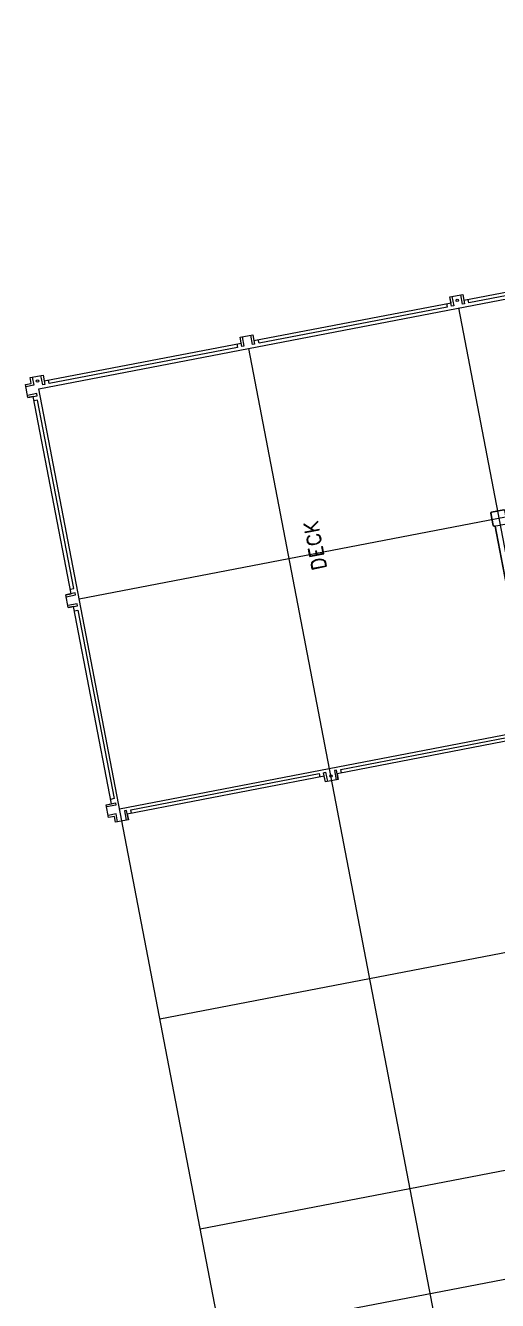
# Model space of a CAD drawing. Header units: inches. Extents: x 69199011 to 69202885, y 27673835 to 27677097.
# Drawn here: x 69199011 to 69199806, y 27674951 to 27677097 of the extents above; entities that cross this region are included whole.
import ezdxf

# ---------------------------------------------------------------- set-up
doc = ezdxf.new("R2010")
doc.units = ezdxf.units.IN
doc.header["$LTSCALE"] = 10
doc.header["$MEASUREMENT"] = 0
for name, color, linetype in [('A-GRID', 1, 'CONTINUOUS'), ('A-IDEN-TEXT', 4, 'CONTINUOUS'), ('A-ROOF', 2, 'CONTINUOUS'), ('A-WALL', 5, 'CONTINUOUS'), ('AREA-GROSS', 1, 'CONTINUOUS')]:
    doc.layers.add(name, color=color, linetype=linetype)
doc.styles.add('TEXT', font='ROMAND')

msp = doc.modelspace()

# ---------------------------------------------------------------- linework, layer by layer
at = {"layer": 'A-GRID'}
msp.add_lwpolyline([(69202215.7, 27677097.4), (69202725.1, 27674445.9), (69199543.3, 27673834.6), (69199033.8, 27676486.1)], close=True, dxfattribs=at)
for points in [[(69199101.8, 27676132.6), (69202283.6, 27676743.9)], [(69200250.3, 27673970.4), (69199740.9, 27676622)], [(69199896.8, 27673902.5), (69199387.4, 27676554)], [(69199169.7, 27675779), (69202351.5, 27676390.3)], [(69199237.6, 27675425.5), (69202419.4, 27676036.8)], [(69199305.5, 27675072), (69202487.3, 27675683.3)], [(69199339.5, 27674895.2), (69202521.3, 27675506.5)]]:
    msp.add_lwpolyline(points, dxfattribs=at)
at = {"layer": 'A-ROOF'}
for points in [[(69199816.9, 27676282.2), (69199796.3, 27676278.2), (69199795.1, 27676276.5), (69199799, 27676255.8), (69199800.8, 27676254.7), (69199802.3, 27676254.9), (69199870, 27675902.2), (69199536.1, 27675838.1), (69199538, 27675828.4), (69199516.4, 27675824.3), (69199514.5, 27675834), (69199182.6, 27675770.2), (69199184.5, 27675760.5), (69199162.8, 27675756.3), (69199161, 27675766.2), (69199151.1, 27675764.3), (69199147, 27675785.9), (69199155.8, 27675787.6), (69199092.1, 27676119.5), (69199083.2, 27676117.8), (69199079.1, 27676139.4), (69199087.9, 27676141.1), (69199024.1, 27676473), (69199015.3, 27676471.3), (69199011.1, 27676492.9), (69199021, 27676494.8), (69199019.1, 27676504.7), (69199040.7, 27676508.8), (69199042.5, 27676499.1), (69199374.5, 27676562.9), (69199372.6, 27676572.6), (69199394.2, 27676576.7), (69199396.1, 27676567), (69199728, 27676630.8), (69199726.1, 27676640.5), (69199747.8, 27676644.7), (69199749.6, 27676635), (69200081.5, 27676698.7)], [(69200074.2, 27676697.3), (69200075.3, 27676691.4), (69199758.1, 27676630.5), (69199757, 27676636.4)], [(69199720.6, 27676629.4), (69199721.8, 27676623.5), (69199404.6, 27676562.6), (69199403.4, 27676568.5)], [(69199729.6, 27676641.2), (69199732.6, 27676625.6), (69199729.1, 27676624.9), (69199726.1, 27676640.5)], [(69199747.8, 27676644.7), (69199750.7, 27676629.1), (69199747.3, 27676628.4), (69199744.3, 27676644)], [(69199367.1, 27676561.5), (69199368.2, 27676555.6), (69199051, 27676494.6), (69199049.9, 27676500.5)], [(69199376, 27676573.2), (69199379, 27676557.7), (69199375.6, 27676557), (69199372.6, 27676572.6)], [(69199394.2, 27676576.7), (69199397.2, 27676561.2), (69199393.8, 27676560.5), (69199390.8, 27676576.1)], [(69199022.5, 27676505.3), (69199025.1, 27676492.1), (69199011.8, 27676489.5)], [(69199040.7, 27676508.8), (69199043.7, 27676493.2), (69199040.2, 27676492.6), (69199037.2, 27676508.1)], [(69199015.3, 27676471.3), (69199030.9, 27676474.3), (69199030.2, 27676477.8), (69199014.6, 27676474.8)], [(69199086.5, 27676148.5), (69199092.4, 27676149.6), (69199031.4, 27676466.8), (69199025.5, 27676465.7)], [(69199079.7, 27676136), (69199095.3, 27676139), (69199094.6, 27676142.4), (69199079.1, 27676139.4)], [(69199083.2, 27676117.8), (69199098.8, 27676120.8), (69199098.1, 27676124.2), (69199082.6, 27676121.2)], [(69199093.5, 27676112.1), (69199099.4, 27676113.3), (69199160.3, 27675796.1), (69199154.4, 27675794.9)], [(69199543.5, 27675839.5), (69199542.4, 27675845.4), (69199868.9, 27675908.1)], [(69199190, 27675771.6), (69199188.8, 27675777.5), (69199506, 27675838.4), (69199507.2, 27675832.5)], [(69199516.4, 27675824.3), (69199513.4, 27675839.8), (69199516.8, 27675840.5), (69199519.8, 27675824.9)], [(69199538, 27675828.4), (69199535, 27675844), (69199531.6, 27675843.3), (69199534.6, 27675827.8)], [(69199147, 27675785.9), (69199162.6, 27675788.9), (69199163.2, 27675785.4), (69199147.7, 27675782.4)], [(69199166.3, 27675757), (69199163.7, 27675770.3), (69199150.5, 27675767.7)], [(69199184.5, 27675760.5), (69199181.5, 27675776.1), (69199178, 27675775.4), (69199181, 27675759.8)]]:
    msp.add_lwpolyline(points, dxfattribs=at)
for centre in [(69199738.4, 27676634.9), (69199031.4, 27676499), (69199525.7, 27675834.2)]:
    msp.add_circle(centre, 2, dxfattribs=at)
at = {"layer": 'A-WALL'}
msp.add_lwpolyline([(69199796.3, 27676278.2), (69199795.1, 27676276.5), (69199799, 27676255.8), (69199800.8, 27676254.7), (69199821.4, 27676258.6), (69199822.6, 27676260.4), (69199818.6, 27676281), (69199816.9, 27676282.2)], close=True, dxfattribs=at)
msp.add_lwpolyline([(69199865.7, 27675925), (69199802.3, 27676254.9)], dxfattribs=at)
at = {"layer": 'AREA-GROSS'}
msp.add_lwpolyline([(69199865.7, 27675925), (69199802.3, 27676254.9), (69199800.8, 27676254.7), (69199799, 27676255.8), (69199795.1, 27676276.5), (69199796.3, 27676278.2), (69199816.9, 27676282.2)], dxfattribs=at)

# ---------------------------------------------------------------- texts
at = {"layer": 'A-IDEN-TEXT', "style": 'TEXT'}
msp.add_text('DECK', height=24, rotation=100.8755, dxfattribs=at).set_placement((69199518.7, 27676183.1))

doc.saveas('drawing.dxf')
